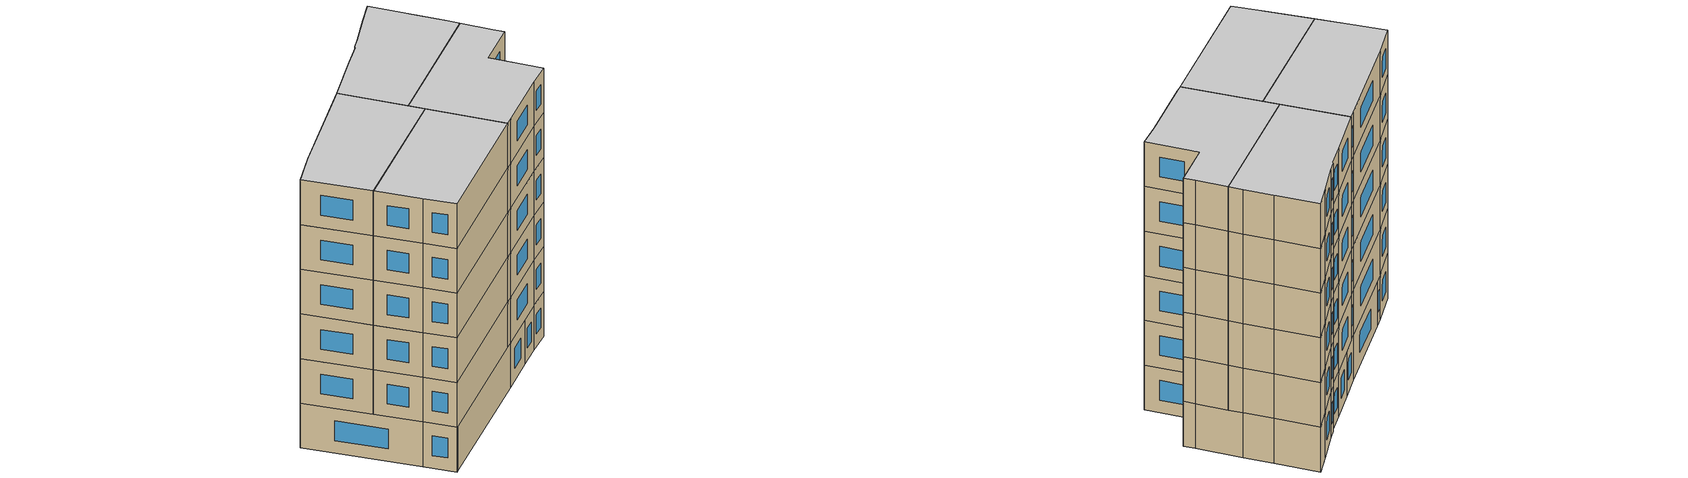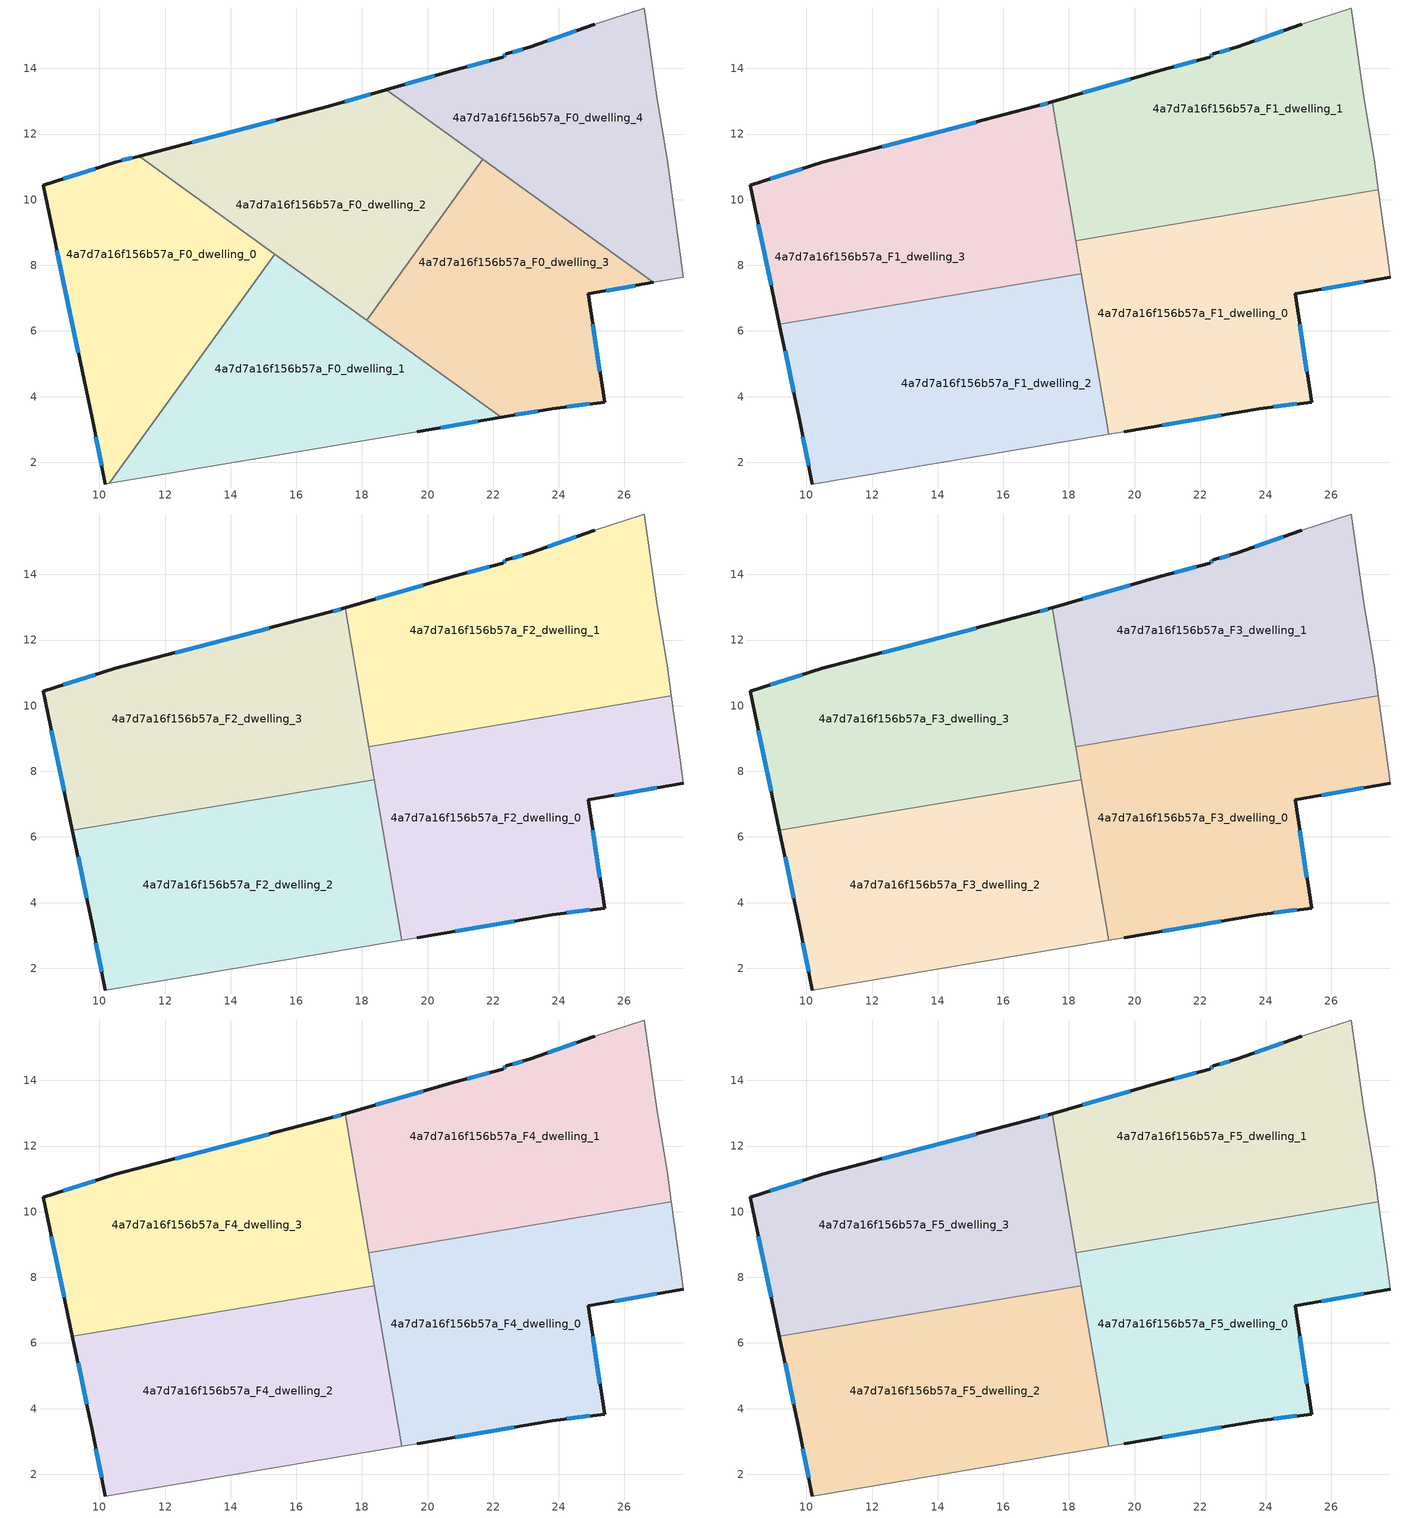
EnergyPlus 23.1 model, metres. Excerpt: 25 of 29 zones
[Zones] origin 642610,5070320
4a7d7a16f156b57a_F0_dwelling_0
 floor ground (EU_floor_Construction): 15.34,8.34 10.3,1.36 10.18,1.34 9.78,3.34 8.28,10.44 10.48,11.14 11.21,11.33 z0
 wall outside (EU_wall_Construction): 11.21,11.33 10.48,11.14 8.28,10.44 9.78,3.34 10.18,1.34 z0:3
 wall to 4a7d7a16f156b57a_F0_dwelling_1 (EU_wall_Construction): 10.3,1.36 15.34,8.34 z0:3
 wall adiabatic (EU_wall_Construction): 10.18,1.34 10.3,1.36 z0:3
 wall to 4a7d7a16f156b57a_F0_dwelling_2 (EU_wall_Construction): 15.34,8.34 11.21,11.33 z0:3
 window (EU_Window_Construction): 8.7,8.45 9.36,5.33 / 9.87,10.95 8.9,10.64 / 11,11.28 10.69,11.2 / 9.89,2.78 10.07,1.9 z0.84:2.16
4a7d7a16f156b57a_F0_dwelling_1
 floor ground (EU_floor_Construction): 22.24,3.37 19.69,2.93 10.3,1.36 15.34,8.34 z0
 wall outside (EU_wall_Construction): 19.69,2.93 22.24,3.37 z0:3
 wall adiabatic (EU_wall_Construction): 10.3,1.36 19.69,2.93 z0:3
 wall to 4a7d7a16f156b57a_F0_dwelling_3 (EU_wall_Construction): 22.24,3.37 18.14,6.33 z0:3
 wall to 4a7d7a16f156b57a_F0_dwelling_2 (EU_wall_Construction): 18.14,6.33 15.34,8.35 z0:3
 window (EU_Window_Construction): 20.4,3.06 21.52,3.25 z0.84:2.16
4a7d7a16f156b57a_F0_dwelling_2
 floor ground (EU_floor_Construction): 21.68,11.23 18.14,6.33 11.21,11.33 16.99,12.84 18.75,13.35 z0
 wall outside (EU_wall_Construction): 18.75,13.35 16.99,12.84 11.21,11.33 z0:3
 wall to 4a7d7a16f156b57a_F0_dwelling_3 (EU_wall_Construction): 18.14,6.33 21.68,11.23 z0:3
 wall to 4a7d7a16f156b57a_F0_dwelling_4 (EU_wall_Construction): 21.68,11.23 18.75,13.35 z0:3
 window (EU_Window_Construction): 15.37,12.42 12.83,11.75 / 18.26,13.21 17.48,12.98 z0.84:2.16
 ceiling adiabatic (EU_roof_Construction): 18.14,6.33 18.53,6.87 18.38,7.75 16.59,7.45 z3
4a7d7a16f156b57a_F0_dwelling_3
 floor ground (EU_floor_Construction): 26.88,7.48 24.89,7.14 25.39,3.83 23.79,3.63 22.24,3.37 18.14,6.33 21.68,11.23 z0
 wall outside (EU_wall_Construction): 22.24,3.37 23.79,3.63 25.39,3.83 24.89,7.14 26.88,7.48 z0:3
 wall to 4a7d7a16f156b57a_F0_dwelling_4 (EU_wall_Construction): 26.88,7.48 21.68,11.23 z0:3
 window (EU_Window_Construction): 25.25,4.76 25.03,6.21 / 24.24,3.69 24.95,3.78 / 22.67,3.44 23.36,3.56 / 25.45,7.23 26.32,7.38 z0.84:2.16
 ceiling adiabatic (EU_roof_Construction): 23.8,9.7 21.68,11.23 20.13,9.08 z3; 18.69,5.93 18.53,6.87 18.14,6.33 z3
4a7d7a16f156b57a_F0_dwelling_4
 floor ground (EU_floor_Construction): 26.6,15.84 27,13.04 27.3,11.24 27.7,8.34 27.8,7.64 26.88,7.48 18.75,13.35 20.79,13.94 22.3,14.34 22.4,14.44 23.09,14.64 25.1,15.34 z0
 wall outside (EU_wall_Construction): 25.1,15.34 23.09,14.64 22.4,14.44 22.3,14.34 20.79,13.94 18.75,13.35 z0:3
 wall adiabatic (EU_wall_Construction): 26.88,7.48 27.8,7.64 27.7,8.34 27.3,11.24 27,13.04 26.6,15.84 25.1,15.34 z0:3
 window (EU_Window_Construction): 22.9,14.59 22.59,14.5 / 24.54,15.15 23.66,14.84 / 20.22,13.78 19.32,13.52 / 21.87,14.23 21.21,14.05 / 22.37,14.41 22.32,14.37 z0.84:2.16
4a7d7a16f156b57a_F1_dwelling_0
 floor to 4a7d7a16f156b57a_F0_dwelling_3 (EU_floor_Construction): 26.88,7.48 24.89,7.14 25.39,3.83 23.79,3.63 22.24,3.37 18.69,5.93 18.53,6.87 20.13,9.08 23.8,9.7 z3
 floor to 4a7d7a16f156b57a_F0_dwelling_4 (EU_floor_Construction): 27.42,10.31 27.7,8.34 27.8,7.64 26.88,7.48 23.8,9.7 z3
 floor to 4a7d7a16f156b57a_F0_dwelling_1 (EU_floor_Construction): 22.24,3.37 19.69,2.93 19.21,2.85 18.69,5.93 z3
 floor to 4a7d7a16f156b57a_F0_dwelling_2 (EU_floor_Construction): 20.13,9.08 18.53,6.87 18.21,8.76 z3
 wall outside (EU_wall_Construction): 19.69,2.93 23.79,3.63 25.39,3.83 24.89,7.14 27.8,7.64 z3:6
 wall adiabatic (EU_wall_Construction): 19.21,2.85 19.69,2.93 / 27.8,7.64 27.7,8.34 27.43,10.31 z3:6
 wall to 4a7d7a16f156b57a_F1_dwelling_1 (EU_wall_Construction): 27.43,10.31 18.21,8.76 z3:6
 wall to 4a7d7a16f156b57a_F1_dwelling_2 (EU_wall_Construction): 18.38,7.75 19.21,2.85 z3:6
 wall to 4a7d7a16f156b57a_F1_dwelling_3 (EU_wall_Construction): 18.21,8.76 18.38,7.75 z3:6
 window (EU_Window_Construction): 25.25,4.76 25.03,6.21 / 24.24,3.69 24.95,3.78 / 20.84,3.13 22.64,3.44 / 25.71,7.28 26.98,7.5 z3.84:5.16
4a7d7a16f156b57a_F1_dwelling_1
 floor to 4a7d7a16f156b57a_F0_dwelling_4 (EU_floor_Construction): 26.6,15.84 27,13.04 27.3,11.24 27.42,10.31 23.8,9.7 18.75,13.35 20.79,13.94 22.3,14.34 22.4,14.44 23.09,14.64 25.1,15.34 z3
 floor to 4a7d7a16f156b57a_F0_dwelling_2 (EU_floor_Construction): 21.68,11.23 20.13,9.08 18.21,8.76 17.5,12.99 18.75,13.35 z3
 floor adiabatic (EU_floor_Construction): 21.68,11.23 18.75,13.35 23.8,9.7 18.21,8.76 20.13,9.08 z3
 wall outside (EU_wall_Construction): 25.1,15.34 23.09,14.64 22.4,14.44 22.3,14.34 20.79,13.94 17.5,12.99 z3:6
 wall adiabatic (EU_wall_Construction): 27.43,10.31 27.3,11.24 27,13.04 26.6,15.84 25.1,15.34 z3:6
 wall to 4a7d7a16f156b57a_F1_dwelling_3 (EU_wall_Construction): 17.5,12.99 18.21,8.76 z3:6
 window (EU_Window_Construction): 24.54,15.15 23.66,14.84 / 19.87,13.67 18.42,13.26 / 21.87,14.23 21.21,14.05 / 22.37,14.41 22.32,14.37 / 22.9,14.59 22.59,14.5 z3.84:5.16
4a7d7a16f156b57a_F1_dwelling_2
 floor to 4a7d7a16f156b57a_F0_dwelling_1 (EU_floor_Construction): 18.69,5.93 19.21,2.85 10.3,1.36 14.43,7.09 16.59,7.45 z3
 floor to 4a7d7a16f156b57a_F0_dwelling_0 (EU_floor_Construction): 14.43,7.09 10.3,1.36 10.18,1.34 9.78,3.34 9.18,6.2 z3
 floor adiabatic (EU_floor_Construction): 18.38,7.75 18.69,5.93 16.59,7.45 9.18,6.2 z3
 wall outside (EU_wall_Construction): 9.18,6.2 9.78,3.34 10.18,1.34 z3:6
 wall to 4a7d7a16f156b57a_F1_dwelling_3 (EU_wall_Construction): 18.38,7.75 9.18,6.2 z3:6
 wall adiabatic (EU_wall_Construction): 10.18,1.34 19.21,2.85 z3:6
 window (EU_Window_Construction): 9.35,5.4 9.61,4.14 / 9.89,2.78 10.07,1.9 z3.84:5.16
4a7d7a16f156b57a_F1_dwelling_3
 floor to 4a7d7a16f156b57a_F0_dwelling_0 (EU_floor_Construction): 15.34,8.34 14.43,7.09 9.18,6.2 8.28,10.44 10.48,11.14 11.21,11.33 z3
 floor to 4a7d7a16f156b57a_F0_dwelling_2 (EU_floor_Construction): 17.5,12.99 18.38,7.75 16.59,7.45 11.21,11.33 16.99,12.84 z3
 floor to 4a7d7a16f156b57a_F0_dwelling_1 (EU_floor_Construction): 16.59,7.45 14.43,7.09 15.34,8.34 z3
 wall outside (EU_wall_Construction): 17.5,12.99 16.99,12.84 10.48,11.14 8.28,10.44 9.18,6.2 z3:6
 window (EU_Window_Construction): 8.53,9.25 8.93,7.39 / 9.87,10.95 8.9,10.64 / 15.17,12.37 12.31,11.62 / 17.35,12.95 17.13,12.88 z3.84:5.16
4a7d7a16f156b57a_F2_dwelling_0
 floor to 4a7d7a16f156b57a_F1_dwelling_0 (EU_floor_Construction): 27.43,10.31 27.7,8.34 27.8,7.64 24.89,7.14 25.39,3.83 23.79,3.63 19.69,2.93 19.21,2.85 18.21,8.76 z6
 wall outside (EU_wall_Construction): 19.69,2.93 23.79,3.63 25.39,3.83 24.89,7.14 27.8,7.64 z6:9
 wall adiabatic (EU_wall_Construction): 19.21,2.85 19.69,2.93 / 27.8,7.64 27.7,8.34 27.43,10.31 z6:9
 wall to 4a7d7a16f156b57a_F2_dwelling_1 (EU_wall_Construction): 27.43,10.31 18.21,8.76 z6:9
 wall to 4a7d7a16f156b57a_F2_dwelling_2 (EU_wall_Construction): 18.38,7.75 19.21,2.85 z6:9
 wall to 4a7d7a16f156b57a_F2_dwelling_3 (EU_wall_Construction): 18.21,8.76 18.38,7.75 z6:9
 window (EU_Window_Construction): 25.25,4.76 25.03,6.21 / 24.24,3.69 24.95,3.78 / 20.84,3.13 22.64,3.44 / 25.71,7.28 26.98,7.5 z6.84:8.16
4a7d7a16f156b57a_F2_dwelling_1
 floor to 4a7d7a16f156b57a_F1_dwelling_1 (EU_floor_Construction): 26.6,15.84 27,13.04 27.3,11.24 27.43,10.31 18.21,8.76 17.5,12.99 20.79,13.94 22.3,14.34 22.4,14.44 23.09,14.64 25.1,15.34 z6
 wall outside (EU_wall_Construction): 25.1,15.34 23.09,14.64 22.4,14.44 22.3,14.34 20.79,13.94 17.5,12.99 z6:9
 wall adiabatic (EU_wall_Construction): 27.43,10.31 27.3,11.24 27,13.04 26.6,15.84 25.1,15.34 z6:9
 wall to 4a7d7a16f156b57a_F2_dwelling_3 (EU_wall_Construction): 17.5,12.99 18.21,8.76 z6:9
 window (EU_Window_Construction): 24.54,15.15 23.66,14.84 / 19.87,13.67 18.42,13.26 / 21.87,14.23 21.21,14.05 / 22.37,14.41 22.32,14.37 / 22.9,14.59 22.59,14.5 z6.84:8.16
4a7d7a16f156b57a_F2_dwelling_2
 floor to 4a7d7a16f156b57a_F1_dwelling_2 (EU_floor_Construction): 18.38,7.75 19.21,2.85 10.18,1.34 9.78,3.34 9.18,6.2 z6
 wall outside (EU_wall_Construction): 9.18,6.2 9.78,3.34 10.18,1.34 z6:9
 wall to 4a7d7a16f156b57a_F2_dwelling_3 (EU_wall_Construction): 18.38,7.75 9.18,6.2 z6:9
 wall adiabatic (EU_wall_Construction): 10.18,1.34 19.21,2.85 z6:9
 window (EU_Window_Construction): 9.35,5.4 9.61,4.14 / 9.89,2.78 10.07,1.9 z6.84:8.16
4a7d7a16f156b57a_F2_dwelling_3
 floor to 4a7d7a16f156b57a_F1_dwelling_3 (EU_floor_Construction): 17.5,12.99 18.38,7.75 9.18,6.2 8.28,10.44 10.48,11.14 16.99,12.84 z6
 wall outside (EU_wall_Construction): 17.5,12.99 16.99,12.84 10.48,11.14 8.28,10.44 9.18,6.2 z6:9
 window (EU_Window_Construction): 8.53,9.25 8.93,7.39 / 9.87,10.95 8.9,10.64 / 15.17,12.37 12.31,11.62 / 17.35,12.95 17.13,12.88 z6.84:8.16
4a7d7a16f156b57a_F3_dwelling_0
 floor to 4a7d7a16f156b57a_F2_dwelling_0 (EU_floor_Construction): 27.43,10.31 27.7,8.34 27.8,7.64 24.89,7.14 25.39,3.83 23.79,3.63 19.69,2.93 19.21,2.85 18.21,8.76 z9
 wall outside (EU_wall_Construction): 19.69,2.93 23.79,3.63 25.39,3.83 24.89,7.14 27.8,7.64 z9:12
 wall adiabatic (EU_wall_Construction): 19.21,2.85 19.69,2.93 / 27.8,7.64 27.7,8.34 27.43,10.31 z9:12
 wall to 4a7d7a16f156b57a_F3_dwelling_1 (EU_wall_Construction): 27.43,10.31 18.21,8.76 z9:12
 wall to 4a7d7a16f156b57a_F3_dwelling_2 (EU_wall_Construction): 18.38,7.75 19.21,2.85 z9:12
 wall to 4a7d7a16f156b57a_F3_dwelling_3 (EU_wall_Construction): 18.21,8.76 18.38,7.75 z9:12
 window (EU_Window_Construction): 25.25,4.76 25.03,6.21 / 24.24,3.69 24.95,3.78 / 20.84,3.13 22.64,3.44 / 25.71,7.28 26.98,7.5 z9.84:11.16
4a7d7a16f156b57a_F3_dwelling_1
 floor to 4a7d7a16f156b57a_F2_dwelling_1 (EU_floor_Construction): 26.6,15.84 27,13.04 27.3,11.24 27.43,10.31 18.21,8.76 17.5,12.99 20.79,13.94 22.3,14.34 22.4,14.44 23.09,14.64 25.1,15.34 z9
 wall outside (EU_wall_Construction): 25.1,15.34 23.09,14.64 22.4,14.44 22.3,14.34 20.79,13.94 17.5,12.99 z9:12
 wall adiabatic (EU_wall_Construction): 27.43,10.31 27.3,11.24 27,13.04 26.6,15.84 25.1,15.34 z9:12
 wall to 4a7d7a16f156b57a_F3_dwelling_3 (EU_wall_Construction): 17.5,12.99 18.21,8.76 z9:12
 window (EU_Window_Construction): 24.54,15.15 23.66,14.84 / 19.87,13.67 18.42,13.26 / 21.87,14.23 21.21,14.05 / 22.37,14.41 22.32,14.37 / 22.9,14.59 22.59,14.5 z9.84:11.16
4a7d7a16f156b57a_F3_dwelling_2
 floor to 4a7d7a16f156b57a_F2_dwelling_2 (EU_floor_Construction): 18.38,7.75 19.21,2.85 10.18,1.34 9.78,3.34 9.18,6.2 z9
 wall outside (EU_wall_Construction): 9.18,6.2 9.78,3.34 10.18,1.34 z9:12
 wall to 4a7d7a16f156b57a_F3_dwelling_3 (EU_wall_Construction): 18.38,7.75 9.18,6.2 z9:12
 wall adiabatic (EU_wall_Construction): 10.18,1.34 19.21,2.85 z9:12
 window (EU_Window_Construction): 9.35,5.4 9.61,4.14 / 9.89,2.78 10.07,1.9 z9.84:11.16
4a7d7a16f156b57a_F3_dwelling_3
 floor to 4a7d7a16f156b57a_F2_dwelling_3 (EU_floor_Construction): 17.5,12.99 18.38,7.75 9.18,6.2 8.28,10.44 10.48,11.14 16.99,12.84 z9
 wall outside (EU_wall_Construction): 17.5,12.99 16.99,12.84 10.48,11.14 8.28,10.44 9.18,6.2 z9:12
 window (EU_Window_Construction): 8.53,9.25 8.93,7.39 / 9.87,10.95 8.9,10.64 / 15.17,12.37 12.31,11.62 / 17.35,12.95 17.13,12.88 z9.84:11.16
4a7d7a16f156b57a_F4_dwelling_0
 floor to 4a7d7a16f156b57a_F3_dwelling_0 (EU_floor_Construction): 27.43,10.31 27.7,8.34 27.8,7.64 24.89,7.14 25.39,3.83 23.79,3.63 19.69,2.93 19.21,2.85 18.21,8.76 z12
 wall outside (EU_wall_Construction): 19.69,2.93 23.79,3.63 25.39,3.83 24.89,7.14 27.8,7.64 z12:15
 wall adiabatic (EU_wall_Construction): 19.21,2.85 19.69,2.93 / 27.8,7.64 27.7,8.34 27.43,10.31 z12:15
 wall to 4a7d7a16f156b57a_F4_dwelling_1 (EU_wall_Construction): 27.43,10.31 18.21,8.76 z12:15
 wall to 4a7d7a16f156b57a_F4_dwelling_2 (EU_wall_Construction): 18.38,7.75 19.21,2.85 z12:15
 wall to 4a7d7a16f156b57a_F4_dwelling_3 (EU_wall_Construction): 18.21,8.76 18.38,7.75 z12:15
 window (EU_Window_Construction): 25.25,4.76 25.03,6.21 / 24.24,3.69 24.95,3.78 / 20.84,3.13 22.64,3.44 / 25.71,7.28 26.98,7.5 z12.84:14.16
4a7d7a16f156b57a_F4_dwelling_1
 floor to 4a7d7a16f156b57a_F3_dwelling_1 (EU_floor_Construction): 26.6,15.84 27,13.04 27.3,11.24 27.43,10.31 18.21,8.76 17.5,12.99 20.79,13.94 22.3,14.34 22.4,14.44 23.09,14.64 25.1,15.34 z12
 wall outside (EU_wall_Construction): 25.1,15.34 23.09,14.64 22.4,14.44 22.3,14.34 20.79,13.94 17.5,12.99 z12:15
 wall adiabatic (EU_wall_Construction): 27.43,10.31 27.3,11.24 27,13.04 26.6,15.84 25.1,15.34 z12:15
 wall to 4a7d7a16f156b57a_F4_dwelling_3 (EU_wall_Construction): 17.5,12.99 18.21,8.76 z12:15
 window (EU_Window_Construction): 24.54,15.15 23.66,14.84 / 19.87,13.67 18.42,13.26 / 21.87,14.23 21.21,14.05 / 22.37,14.41 22.32,14.37 / 22.9,14.59 22.59,14.5 z12.84:14.16
4a7d7a16f156b57a_F4_dwelling_2
 floor to 4a7d7a16f156b57a_F3_dwelling_2 (EU_floor_Construction): 18.38,7.75 19.21,2.85 10.18,1.34 9.78,3.34 9.18,6.2 z12
 wall outside (EU_wall_Construction): 9.18,6.2 9.78,3.34 10.18,1.34 z12:15
 wall to 4a7d7a16f156b57a_F4_dwelling_3 (EU_wall_Construction): 18.38,7.75 9.18,6.2 z12:15
 wall adiabatic (EU_wall_Construction): 10.18,1.34 19.21,2.85 z12:15
 window (EU_Window_Construction): 9.35,5.4 9.61,4.14 / 9.89,2.78 10.07,1.9 z12.84:14.16
4a7d7a16f156b57a_F4_dwelling_3
 floor to 4a7d7a16f156b57a_F3_dwelling_3 (EU_floor_Construction): 17.5,12.99 18.38,7.75 9.18,6.2 8.28,10.44 10.48,11.14 16.99,12.84 z12
 wall outside (EU_wall_Construction): 17.5,12.99 16.99,12.84 10.48,11.14 8.28,10.44 9.18,6.2 z12:15
 window (EU_Window_Construction): 8.53,9.25 8.93,7.39 / 9.87,10.95 8.9,10.64 / 15.17,12.37 12.31,11.62 / 17.35,12.95 17.13,12.88 z12.84:14.16
4a7d7a16f156b57a_F5_dwelling_0
 floor to 4a7d7a16f156b57a_F4_dwelling_0 (EU_floor_Construction): 27.43,10.31 27.7,8.34 27.8,7.64 24.89,7.14 25.39,3.83 23.79,3.63 19.69,2.93 19.21,2.85 18.21,8.76 z15
 wall outside (EU_wall_Construction): 19.69,2.93 23.79,3.63 25.39,3.83 24.89,7.14 27.8,7.64 z15:18
 wall adiabatic (EU_wall_Construction): 19.21,2.85 19.69,2.93 / 27.8,7.64 27.7,8.34 27.43,10.31 z15:18
 wall to 4a7d7a16f156b57a_F5_dwelling_1 (EU_wall_Construction): 27.43,10.31 18.21,8.76 z15:18
 wall to 4a7d7a16f156b57a_F5_dwelling_2 (EU_wall_Construction): 18.38,7.75 19.21,2.85 z15:18
 wall to 4a7d7a16f156b57a_F5_dwelling_3 (EU_wall_Construction): 18.21,8.76 18.38,7.75 z15:18
 window (EU_Window_Construction): 25.25,4.76 25.03,6.21 / 24.24,3.69 24.95,3.78 / 20.84,3.13 22.64,3.44 / 25.71,7.28 26.98,7.5 z15.84:17.16
 ceiling to 4a7d7a16f156b57a_F6_dwelling_0 (EU_floor_Construction): 25.39,3.83 24.89,7.14 27.8,7.64 27.7,8.34 27.43,10.31 18.21,8.76 19.21,2.85 19.69,2.93 23.79,3.63 z18
4a7d7a16f156b57a_F5_dwelling_1
 floor to 4a7d7a16f156b57a_F4_dwelling_1 (EU_floor_Construction): 26.6,15.84 27,13.04 27.3,11.24 27.43,10.31 18.21,8.76 17.5,12.99 20.79,13.94 22.3,14.34 22.4,14.44 23.09,14.64 25.1,15.34 z15
 wall outside (EU_wall_Construction): 25.1,15.34 23.09,14.64 22.4,14.44 22.3,14.34 20.79,13.94 17.5,12.99 z15:18
 wall adiabatic (EU_wall_Construction): 27.43,10.31 27.3,11.24 27,13.04 26.6,15.84 25.1,15.34 z15:18
 wall to 4a7d7a16f156b57a_F5_dwelling_3 (EU_wall_Construction): 17.5,12.99 18.21,8.76 z15:18
 window (EU_Window_Construction): 24.54,15.15 23.66,14.84 / 19.87,13.67 18.42,13.26 / 21.87,14.23 21.21,14.05 / 22.37,14.41 22.32,14.37 / 22.9,14.59 22.59,14.5 z15.84:17.16
 ceiling to 4a7d7a16f156b57a_F6_dwelling_1 (EU_floor_Construction): 27.43,10.31 27.3,11.24 27,13.04 26.6,15.84 25.1,15.34 23.09,14.64 22.4,14.44 22.3,14.34 20.79,13.94 17.5,12.99 18.21,8.76 z18
4a7d7a16f156b57a_F5_dwelling_2
 floor to 4a7d7a16f156b57a_F4_dwelling_2 (EU_floor_Construction): 18.38,7.75 19.21,2.85 10.18,1.34 9.78,3.34 9.18,6.2 z15
 wall outside (EU_wall_Construction): 9.18,6.2 9.78,3.34 10.18,1.34 z15:18
 wall to 4a7d7a16f156b57a_F5_dwelling_3 (EU_wall_Construction): 18.38,7.75 9.18,6.2 z15:18
 wall adiabatic (EU_wall_Construction): 10.18,1.34 19.21,2.85 z15:18
 window (EU_Window_Construction): 9.35,5.4 9.61,4.14 / 9.89,2.78 10.07,1.9 z15.84:17.16
 ceiling to 4a7d7a16f156b57a_F6_dwelling_2 (EU_floor_Construction): 19.21,2.85 18.38,7.75 9.18,6.2 9.78,3.34 10.18,1.34 z18
4a7d7a16f156b57a_F5_dwelling_3
 floor to 4a7d7a16f156b57a_F4_dwelling_3 (EU_floor_Construction): 17.5,12.99 18.38,7.75 9.18,6.2 8.28,10.44 10.48,11.14 16.99,12.84 z15
 wall outside (EU_wall_Construction): 17.5,12.99 16.99,12.84 10.48,11.14 8.28,10.44 9.18,6.2 z15:18
 window (EU_Window_Construction): 8.53,9.25 8.93,7.39 / 9.87,10.95 8.9,10.64 / 15.17,12.37 12.31,11.62 / 17.35,12.95 17.13,12.88 z15.84:17.16
 ceiling to 4a7d7a16f156b57a_F6_dwelling_3 (EU_floor_Construction): 18.38,7.75 17.5,12.99 16.99,12.84 10.48,11.14 8.28,10.44 9.18,6.2 z18
[Building]
EU S2 Campaign: North Axis=0; Terrain=City; Solar Distribution=FullExterior
[Site:Location]
Lyon-Bron: Latitude=45.75; Longitude=5; Time Zone=1; Elevation=198
[SizingPeriod:WeatherFileDays]
AnnualSizingPeriod: Begin Month=1; Begin Day of Month=1; End Month=12; End Day of Month=31; Day of Week for Start Day=Monday; Use Weather File Daylight Saving Period=No; Use Weather File Rain and Snow Indicators=No
[MATERIAL]
EU_InternalMass_Material: Roughness=MediumRough; Thickness=0.1; Conductivity=1; Density=1800; Specific Heat=900; Thermal Absorptance=0.9; Solar Absorptance=0.7; Visible Absorptance=0.7
[MATERIAL:NOMASS] Roughness=MediumRough; Thermal Absorptance=0.9; Solar Absorptance=0.7; Visible Absorptance=0.7
Name | Thermal Resistance
EU_wall_NoMass | 0.776494
EU_roof_NoMass | 0.486893
EU_floor_NoMass | 0.421597
[WINDOWMATERIAL:SIMPLEGLAZINGSYSTEM]
EU_Window_SimpleGlazing: UFactor=4.24961; Solar Heat Gain Coefficient=0.83; Visible Transmittance=0.83
[CONSTRUCTION]
EU_wall_Construction: EU_wall_NoMass
EU_roof_Construction: EU_roof_NoMass
EU_floor_Construction: EU_floor_NoMass
EU_InternalMass_Construction: EU_InternalMass_Material
EU_Window_Construction: EU_Window_SimpleGlazing
[ZONE] Type=1; Multiplier=1; Ceiling Height=autocalculate; Floor Area=autocalculate; Part of Total Floor Area=Yes
Name | Volume
4a7d7a16f156b57a_F0_dwelling_0 | 110.041
4a7d7a16f156b57a_F1_dwelling_0; 4a7d7a16f156b57a_F2_dwelling_0; 4a7d7a16f156b57a_F3_dwelling_0; 4a7d7a16f156b57a_F4_dwelling_0; 4a7d7a16f156b57a_F5_dwelling_0 | 137.544
4a7d7a16f156b57a_F0_dwelling_1 | 110.016
4a7d7a16f156b57a_F1_dwelling_1; 4a7d7a16f156b57a_F2_dwelling_1; 4a7d7a16f156b57a_F3_dwelling_1; 4a7d7a16f156b57a_F4_dwelling_1; 4a7d7a16f156b57a_F5_dwelling_1 | 137.535
4a7d7a16f156b57a_F0_dwelling_2 | 110.002
4a7d7a16f156b57a_F1_dwelling_2; 4a7d7a16f156b57a_F2_dwelling_2; 4a7d7a16f156b57a_F3_dwelling_2; 4a7d7a16f156b57a_F4_dwelling_2; 4a7d7a16f156b57a_F5_dwelling_2 | 137.524
4a7d7a16f156b57a_F0_dwelling_3 | 110.026
4a7d7a16f156b57a_F1_dwelling_3; 4a7d7a16f156b57a_F2_dwelling_3; 4a7d7a16f156b57a_F3_dwelling_3; 4a7d7a16f156b57a_F4_dwelling_3; 4a7d7a16f156b57a_F5_dwelling_3 | 137.539
4a7d7a16f156b57a_F0_dwelling_4 | 110.035
[INTERNALMASS] Construction=EU_InternalMass_Construction
Name | Zone or ZoneList | Surface Area
4a7d7a16f156b57a_F0_dwelling_0_EU_InternalMass | 4a7d7a16f156b57a_F0_dwelling_0 | 36.68
4a7d7a16f156b57a_F0_dwelling_1_EU_InternalMass | 4a7d7a16f156b57a_F0_dwelling_1 | 36.6738
4a7d7a16f156b57a_F0_dwelling_2_EU_InternalMass | 4a7d7a16f156b57a_F0_dwelling_2 | 36.6675
4a7d7a16f156b57a_F0_dwelling_3_EU_InternalMass | 4a7d7a16f156b57a_F0_dwelling_3 | 36.6747
4a7d7a16f156b57a_F0_dwelling_4_EU_InternalMass | 4a7d7a16f156b57a_F0_dwelling_4 | 36.6787
4a7d7a16f156b57a_F1_dwelling_0_EU_InternalMass | 4a7d7a16f156b57a_F1_dwelling_0 | 45.8482
4a7d7a16f156b57a_F1_dwelling_1_EU_InternalMass | 4a7d7a16f156b57a_F1_dwelling_1 | 45.8452
4a7d7a16f156b57a_F1_dwelling_2_EU_InternalMass | 4a7d7a16f156b57a_F1_dwelling_2 | 45.8415
4a7d7a16f156b57a_F1_dwelling_3_EU_InternalMass | 4a7d7a16f156b57a_F1_dwelling_3 | 45.8462
4a7d7a16f156b57a_F2_dwelling_0_EU_InternalMass | 4a7d7a16f156b57a_F2_dwelling_0 | 45.8482
4a7d7a16f156b57a_F2_dwelling_1_EU_InternalMass | 4a7d7a16f156b57a_F2_dwelling_1 | 45.8452
4a7d7a16f156b57a_F2_dwelling_2_EU_InternalMass | 4a7d7a16f156b57a_F2_dwelling_2 | 45.8415
4a7d7a16f156b57a_F2_dwelling_3_EU_InternalMass | 4a7d7a16f156b57a_F2_dwelling_3 | 45.8462
4a7d7a16f156b57a_F3_dwelling_0_EU_InternalMass | 4a7d7a16f156b57a_F3_dwelling_0 | 45.8482
4a7d7a16f156b57a_F3_dwelling_1_EU_InternalMass | 4a7d7a16f156b57a_F3_dwelling_1 | 45.8452
4a7d7a16f156b57a_F3_dwelling_2_EU_InternalMass | 4a7d7a16f156b57a_F3_dwelling_2 | 45.8415
4a7d7a16f156b57a_F3_dwelling_3_EU_InternalMass | 4a7d7a16f156b57a_F3_dwelling_3 | 45.8462
4a7d7a16f156b57a_F4_dwelling_0_EU_InternalMass | 4a7d7a16f156b57a_F4_dwelling_0 | 45.8482
4a7d7a16f156b57a_F4_dwelling_1_EU_InternalMass | 4a7d7a16f156b57a_F4_dwelling_1 | 45.8452
4a7d7a16f156b57a_F4_dwelling_2_EU_InternalMass | 4a7d7a16f156b57a_F4_dwelling_2 | 45.8415
4a7d7a16f156b57a_F4_dwelling_3_EU_InternalMass | 4a7d7a16f156b57a_F4_dwelling_3 | 45.8462
4a7d7a16f156b57a_F5_dwelling_0_EU_InternalMass | 4a7d7a16f156b57a_F5_dwelling_0 | 45.8482
4a7d7a16f156b57a_F5_dwelling_1_EU_InternalMass | 4a7d7a16f156b57a_F5_dwelling_1 | 45.8452
4a7d7a16f156b57a_F5_dwelling_2_EU_InternalMass | 4a7d7a16f156b57a_F5_dwelling_2 | 45.8415
4a7d7a16f156b57a_F5_dwelling_3_EU_InternalMass | 4a7d7a16f156b57a_F5_dwelling_3 | 45.8462
[OTHEREQUIPMENT] Fuel Type=Electricity; Design Level Calculation Method=Watts/Area; Power per Zone Floor Area=1; Fraction Latent=0; Fraction Radiant=0; Fraction Lost=0; Carbon Dioxide Generation Rate=0; EndUse Subcategory=EU_Step8_InternalGains
Name | Zone or ZoneList or Space or SpaceList | Schedule
EU_Step8_InternalGain_4a7d7a16f156b57a_F0_dwelling_0_f000 | 4a7d7a16f156b57a_F0_dwelling_0 | EU_Step8_GainSchedule_4a7d7a16f156b57a_F0_dwelling_0_f000
EU_Step8_InternalGain_4a7d7a16f156b57a_F0_dwelling_1_f000 | 4a7d7a16f156b57a_F0_dwelling_1 | EU_Step8_GainSchedule_4a7d7a16f156b57a_F0_dwelling_1_f000
EU_Step8_InternalGain_4a7d7a16f156b57a_F0_dwelling_2_f000 | 4a7d7a16f156b57a_F0_dwelling_2 | EU_Step8_GainSchedule_4a7d7a16f156b57a_F0_dwelling_2_f000
EU_Step8_InternalGain_4a7d7a16f156b57a_F0_dwelling_3_f000 | 4a7d7a16f156b57a_F0_dwelling_3 | EU_Step8_GainSchedule_4a7d7a16f156b57a_F0_dwelling_3_f000
EU_Step8_InternalGain_4a7d7a16f156b57a_F0_dwelling_4_f000 | 4a7d7a16f156b57a_F0_dwelling_4 | EU_Step8_GainSchedule_4a7d7a16f156b57a_F0_dwelling_4_f000
EU_Step8_InternalGain_4a7d7a16f156b57a_F1_dwelling_0_f000 | 4a7d7a16f156b57a_F1_dwelling_0 | EU_Step8_GainSchedule_4a7d7a16f156b57a_F1_dwelling_0_f000
EU_Step8_InternalGain_4a7d7a16f156b57a_F1_dwelling_1_f000 | 4a7d7a16f156b57a_F1_dwelling_1 | EU_Step8_GainSchedule_4a7d7a16f156b57a_F1_dwelling_1_f000
EU_Step8_InternalGain_4a7d7a16f156b57a_F1_dwelling_2_f000 | 4a7d7a16f156b57a_F1_dwelling_2 | EU_Step8_GainSchedule_4a7d7a16f156b57a_F1_dwelling_2_f000
EU_Step8_InternalGain_4a7d7a16f156b57a_F1_dwelling_3_f000 | 4a7d7a16f156b57a_F1_dwelling_3 | EU_Step8_GainSchedule_4a7d7a16f156b57a_F1_dwelling_3_f000
EU_Step8_InternalGain_4a7d7a16f156b57a_F2_dwelling_0_f000 | 4a7d7a16f156b57a_F2_dwelling_0 | EU_Step8_GainSchedule_4a7d7a16f156b57a_F2_dwelling_0_f000
EU_Step8_InternalGain_4a7d7a16f156b57a_F2_dwelling_1_f000 | 4a7d7a16f156b57a_F2_dwelling_1 | EU_Step8_GainSchedule_4a7d7a16f156b57a_F2_dwelling_1_f000
EU_Step8_InternalGain_4a7d7a16f156b57a_F2_dwelling_2_f000 | 4a7d7a16f156b57a_F2_dwelling_2 | EU_Step8_GainSchedule_4a7d7a16f156b57a_F2_dwelling_2_f000
EU_Step8_InternalGain_4a7d7a16f156b57a_F2_dwelling_3_f000 | 4a7d7a16f156b57a_F2_dwelling_3 | EU_Step8_GainSchedule_4a7d7a16f156b57a_F2_dwelling_3_f000
EU_Step8_InternalGain_4a7d7a16f156b57a_F3_dwelling_0_f000 | 4a7d7a16f156b57a_F3_dwelling_0 | EU_Step8_GainSchedule_4a7d7a16f156b57a_F3_dwelling_0_f000
EU_Step8_InternalGain_4a7d7a16f156b57a_F3_dwelling_1_f000 | 4a7d7a16f156b57a_F3_dwelling_1 | EU_Step8_GainSchedule_4a7d7a16f156b57a_F3_dwelling_1_f000
EU_Step8_InternalGain_4a7d7a16f156b57a_F3_dwelling_2_f000 | 4a7d7a16f156b57a_F3_dwelling_2 | EU_Step8_GainSchedule_4a7d7a16f156b57a_F3_dwelling_2_f000
EU_Step8_InternalGain_4a7d7a16f156b57a_F3_dwelling_3_f000 | 4a7d7a16f156b57a_F3_dwelling_3 | EU_Step8_GainSchedule_4a7d7a16f156b57a_F3_dwelling_3_f000
EU_Step8_InternalGain_4a7d7a16f156b57a_F4_dwelling_0_f000 | 4a7d7a16f156b57a_F4_dwelling_0 | EU_Step8_GainSchedule_4a7d7a16f156b57a_F4_dwelling_0_f000
EU_Step8_InternalGain_4a7d7a16f156b57a_F4_dwelling_1_f000 | 4a7d7a16f156b57a_F4_dwelling_1 | EU_Step8_GainSchedule_4a7d7a16f156b57a_F4_dwelling_1_f000
EU_Step8_InternalGain_4a7d7a16f156b57a_F4_dwelling_2_f000 | 4a7d7a16f156b57a_F4_dwelling_2 | EU_Step8_GainSchedule_4a7d7a16f156b57a_F4_dwelling_2_f000
EU_Step8_InternalGain_4a7d7a16f156b57a_F4_dwelling_3_f000 | 4a7d7a16f156b57a_F4_dwelling_3 | EU_Step8_GainSchedule_4a7d7a16f156b57a_F4_dwelling_3_f000
EU_Step8_InternalGain_4a7d7a16f156b57a_F5_dwelling_0_f000 | 4a7d7a16f156b57a_F5_dwelling_0 | EU_Step8_GainSchedule_4a7d7a16f156b57a_F5_dwelling_0_f000
EU_Step8_InternalGain_4a7d7a16f156b57a_F5_dwelling_1_f000 | 4a7d7a16f156b57a_F5_dwelling_1 | EU_Step8_GainSchedule_4a7d7a16f156b57a_F5_dwelling_1_f000
EU_Step8_InternalGain_4a7d7a16f156b57a_F5_dwelling_2_f000 | 4a7d7a16f156b57a_F5_dwelling_2 | EU_Step8_GainSchedule_4a7d7a16f156b57a_F5_dwelling_2_f000
EU_Step8_InternalGain_4a7d7a16f156b57a_F5_dwelling_3_f000 | 4a7d7a16f156b57a_F5_dwelling_3 | EU_Step8_GainSchedule_4a7d7a16f156b57a_F5_dwelling_3_f000
[ZONEVENTILATION:DESIGNFLOWRATE] Schedule=EU_AlwaysOn; Design Flow Rate Calculation Method=AirChanges/Hour; Air Changes per Hour=0.693814; Ventilation Type=Natural; Fan Pressure Rise=0; Fan Total Efficiency=1; Constant Term Coefficient=1; Temperature Term Coefficient=0; Velocity Term Coefficient=0; Velocity Squared Term Coefficient=0; Minimum Indoor Temperature=-100; Maximum Indoor Temperature=100; Delta Temperature=-100; Minimum Outdoor Temperature=-100; Maximum Outdoor Temperature=100; Maximum Wind Speed=40
Name | Zone or ZoneList or Space or SpaceList
EU_ConstantAir_4a7d7a16f156b57a_F0_dwelling_0 | 4a7d7a16f156b57a_F0_dwelling_0
EU_ConstantAir_4a7d7a16f156b57a_F0_dwelling_1 | 4a7d7a16f156b57a_F0_dwelling_1
EU_ConstantAir_4a7d7a16f156b57a_F0_dwelling_2 | 4a7d7a16f156b57a_F0_dwelling_2
EU_ConstantAir_4a7d7a16f156b57a_F0_dwelling_3 | 4a7d7a16f156b57a_F0_dwelling_3
EU_ConstantAir_4a7d7a16f156b57a_F0_dwelling_4 | 4a7d7a16f156b57a_F0_dwelling_4
EU_ConstantAir_4a7d7a16f156b57a_F1_dwelling_0 | 4a7d7a16f156b57a_F1_dwelling_0
EU_ConstantAir_4a7d7a16f156b57a_F1_dwelling_1 | 4a7d7a16f156b57a_F1_dwelling_1
EU_ConstantAir_4a7d7a16f156b57a_F1_dwelling_2 | 4a7d7a16f156b57a_F1_dwelling_2
EU_ConstantAir_4a7d7a16f156b57a_F1_dwelling_3 | 4a7d7a16f156b57a_F1_dwelling_3
EU_ConstantAir_4a7d7a16f156b57a_F2_dwelling_0 | 4a7d7a16f156b57a_F2_dwelling_0
EU_ConstantAir_4a7d7a16f156b57a_F2_dwelling_1 | 4a7d7a16f156b57a_F2_dwelling_1
EU_ConstantAir_4a7d7a16f156b57a_F2_dwelling_2 | 4a7d7a16f156b57a_F2_dwelling_2
EU_ConstantAir_4a7d7a16f156b57a_F2_dwelling_3 | 4a7d7a16f156b57a_F2_dwelling_3
EU_ConstantAir_4a7d7a16f156b57a_F3_dwelling_0 | 4a7d7a16f156b57a_F3_dwelling_0
EU_ConstantAir_4a7d7a16f156b57a_F3_dwelling_1 | 4a7d7a16f156b57a_F3_dwelling_1
EU_ConstantAir_4a7d7a16f156b57a_F3_dwelling_2 | 4a7d7a16f156b57a_F3_dwelling_2
EU_ConstantAir_4a7d7a16f156b57a_F3_dwelling_3 | 4a7d7a16f156b57a_F3_dwelling_3
EU_ConstantAir_4a7d7a16f156b57a_F4_dwelling_0 | 4a7d7a16f156b57a_F4_dwelling_0
EU_ConstantAir_4a7d7a16f156b57a_F4_dwelling_1 | 4a7d7a16f156b57a_F4_dwelling_1
EU_ConstantAir_4a7d7a16f156b57a_F4_dwelling_2 | 4a7d7a16f156b57a_F4_dwelling_2
EU_ConstantAir_4a7d7a16f156b57a_F4_dwelling_3 | 4a7d7a16f156b57a_F4_dwelling_3
EU_ConstantAir_4a7d7a16f156b57a_F5_dwelling_0 | 4a7d7a16f156b57a_F5_dwelling_0
EU_ConstantAir_4a7d7a16f156b57a_F5_dwelling_1 | 4a7d7a16f156b57a_F5_dwelling_1
EU_ConstantAir_4a7d7a16f156b57a_F5_dwelling_2 | 4a7d7a16f156b57a_F5_dwelling_2
EU_ConstantAir_4a7d7a16f156b57a_F5_dwelling_3 | 4a7d7a16f156b57a_F5_dwelling_3
[HVACTEMPLATE:THERMOSTAT] Constant Heating Setpoint=20; Constant Cooling Setpoint=50
EU_HeatOnly_4a7d7a16f156b57a_F0_dwelling_0; EU_HeatOnly_4a7d7a16f156b57a_F0_dwelling_1; EU_HeatOnly_4a7d7a16f156b57a_F0_dwelling_2; EU_HeatOnly_4a7d7a16f156b57a_F0_dwelling_3; EU_HeatOnly_4a7d7a16f156b57a_F0_dwelling_4; EU_HeatOnly_4a7d7a16f156b57a_F1_dwelling_0; EU_HeatOnly_4a7d7a16f156b57a_F1_dwelling_1; EU_HeatOnly_4a7d7a16f156b57a_F1_dwelling_2; EU_HeatOnly_4a7d7a16f156b57a_F1_dwelling_3; EU_HeatOnly_4a7d7a16f156b57a_F2_dwelling_0; EU_HeatOnly_4a7d7a16f156b57a_F2_dwelling_1; EU_HeatOnly_4a7d7a16f156b57a_F2_dwelling_2; EU_HeatOnly_4a7d7a16f156b57a_F2_dwelling_3; EU_HeatOnly_4a7d7a16f156b57a_F3_dwelling_0; EU_HeatOnly_4a7d7a16f156b57a_F3_dwelling_1; EU_HeatOnly_4a7d7a16f156b57a_F3_dwelling_2; EU_HeatOnly_4a7d7a16f156b57a_F3_dwelling_3; EU_HeatOnly_4a7d7a16f156b57a_F4_dwelling_0; EU_HeatOnly_4a7d7a16f156b57a_F4_dwelling_1; EU_HeatOnly_4a7d7a16f156b57a_F4_dwelling_2; EU_HeatOnly_4a7d7a16f156b57a_F4_dwelling_3; EU_HeatOnly_4a7d7a16f156b57a_F5_dwelling_0; EU_HeatOnly_4a7d7a16f156b57a_F5_dwelling_1; EU_HeatOnly_4a7d7a16f156b57a_F5_dwelling_2; EU_HeatOnly_4a7d7a16f156b57a_F5_dwelling_3; EU_HeatOnly_4a7d7a16f156b57a_F6_dwelling_0; EU_HeatOnly_4a7d7a16f156b57a_F6_dwelling_1; EU_HeatOnly_4a7d7a16f156b57a_F6_dwelling_2; EU_HeatOnly_4a7d7a16f156b57a_F6_dwelling_3
[HVACTEMPLATE:ZONE:IDEALLOADSAIRSYSTEM] System Availability Schedule=EU_AlwaysOn; Maximum Heating Supply Air Temperature=50; Minimum Cooling Supply Air Temperature=13; Maximum Heating Supply Air Humidity Ratio=0.0156; Minimum Cooling Supply Air Humidity Ratio=0.0077; Heating Limit=NoLimit; Cooling Limit=NoLimit; Heating Availability Schedule=EU_AlwaysOn; Cooling Availability Schedule=EU_CoolingOff; Dehumidification Control Type=ConstantSensibleHeatRatio; Cooling Sensible Heat Ratio=0.7; Dehumidification Setpoint=60; Humidification Control Type=None; Humidification Setpoint=30; Outdoor Air Method=None; Outdoor Air Flow Rate per Person=0.00944; Outdoor Air Flow Rate per Zone Floor Area=0; Outdoor Air Flow Rate per Zone=0; Demand Controlled Ventilation Type=None; Outdoor Air Economizer Type=NoEconomizer; Heat Recovery Type=None; Sensible Heat Recovery Effectiveness=0.7; Latent Heat Recovery Effectiveness=0.65
Name | Template Thermostat
4a7d7a16f156b57a_F0_dwelling_0 | EU_HeatOnly_4a7d7a16f156b57a_F0_dwelling_0
4a7d7a16f156b57a_F0_dwelling_1 | EU_HeatOnly_4a7d7a16f156b57a_F0_dwelling_1
4a7d7a16f156b57a_F0_dwelling_2 | EU_HeatOnly_4a7d7a16f156b57a_F0_dwelling_2
4a7d7a16f156b57a_F0_dwelling_3 | EU_HeatOnly_4a7d7a16f156b57a_F0_dwelling_3
4a7d7a16f156b57a_F0_dwelling_4 | EU_HeatOnly_4a7d7a16f156b57a_F0_dwelling_4
4a7d7a16f156b57a_F1_dwelling_0 | EU_HeatOnly_4a7d7a16f156b57a_F1_dwelling_0
4a7d7a16f156b57a_F1_dwelling_1 | EU_HeatOnly_4a7d7a16f156b57a_F1_dwelling_1
4a7d7a16f156b57a_F1_dwelling_2 | EU_HeatOnly_4a7d7a16f156b57a_F1_dwelling_2
4a7d7a16f156b57a_F1_dwelling_3 | EU_HeatOnly_4a7d7a16f156b57a_F1_dwelling_3
4a7d7a16f156b57a_F2_dwelling_0 | EU_HeatOnly_4a7d7a16f156b57a_F2_dwelling_0
4a7d7a16f156b57a_F2_dwelling_1 | EU_HeatOnly_4a7d7a16f156b57a_F2_dwelling_1
4a7d7a16f156b57a_F2_dwelling_2 | EU_HeatOnly_4a7d7a16f156b57a_F2_dwelling_2
4a7d7a16f156b57a_F2_dwelling_3 | EU_HeatOnly_4a7d7a16f156b57a_F2_dwelling_3
4a7d7a16f156b57a_F3_dwelling_0 | EU_HeatOnly_4a7d7a16f156b57a_F3_dwelling_0
4a7d7a16f156b57a_F3_dwelling_1 | EU_HeatOnly_4a7d7a16f156b57a_F3_dwelling_1
4a7d7a16f156b57a_F3_dwelling_2 | EU_HeatOnly_4a7d7a16f156b57a_F3_dwelling_2
4a7d7a16f156b57a_F3_dwelling_3 | EU_HeatOnly_4a7d7a16f156b57a_F3_dwelling_3
4a7d7a16f156b57a_F4_dwelling_0 | EU_HeatOnly_4a7d7a16f156b57a_F4_dwelling_0
4a7d7a16f156b57a_F4_dwelling_1 | EU_HeatOnly_4a7d7a16f156b57a_F4_dwelling_1
4a7d7a16f156b57a_F4_dwelling_2 | EU_HeatOnly_4a7d7a16f156b57a_F4_dwelling_2
4a7d7a16f156b57a_F4_dwelling_3 | EU_HeatOnly_4a7d7a16f156b57a_F4_dwelling_3
4a7d7a16f156b57a_F5_dwelling_0 | EU_HeatOnly_4a7d7a16f156b57a_F5_dwelling_0
4a7d7a16f156b57a_F5_dwelling_1 | EU_HeatOnly_4a7d7a16f156b57a_F5_dwelling_1
4a7d7a16f156b57a_F5_dwelling_2 | EU_HeatOnly_4a7d7a16f156b57a_F5_dwelling_2
4a7d7a16f156b57a_F5_dwelling_3 | EU_HeatOnly_4a7d7a16f156b57a_F5_dwelling_3
[SIZING:ZONE] Zone Cooling Design Supply Air Temperature Input Method=SupplyAirTemperature; Zone Cooling Design Supply Air Temperature=13; Zone Heating Design Supply Air Temperature Input Method=SupplyAirTemperature; Zone Heating Design Supply Air Temperature=50; Zone Cooling Design Supply Air Humidity Ratio=0.008; Zone Heating Design Supply Air Humidity Ratio=0.008; Cooling Design Air Flow Method=DesignDay; Cooling Design Air Flow Rate=0; Cooling Minimum Air Flow per Zone Floor Area=0.000762; Cooling Minimum Air Flow=0; Cooling Minimum Air Flow Fraction=0.2; Heating Design Air Flow Method=DesignDay; Heating Design Air Flow Rate=0; Heating Maximum Air Flow per Zone Floor Area=0.002032; Heating Maximum Air Flow=0.141576; Heating Maximum Air Flow Fraction=0.3; Account for Dedicated Outdoor Air System=No; Dedicated Outdoor Air System Control Strategy=NeutralSupplyAir; Dedicated Outdoor Air Low Setpoint Temperature for Design=autosize; Dedicated Outdoor Air High Setpoint Temperature for Design=autosize; Zone Load Sizing Method=Sensible Load Only No Latent Load; Zone Latent Cooling Design Supply Air Humidity Ratio Input Method=HumidityRatioDifference; Zone Cooling Design Supply Air Humidity Ratio Difference=0.005; Zone Latent Heating Design Supply Air Humidity Ratio Input Method=HumidityRatioDifference; Zone Humidification Design Supply Air Humidity Ratio Difference=0.005
4a7d7a16f156b57a_F0_dwelling_0; 4a7d7a16f156b57a_F0_dwelling_1; 4a7d7a16f156b57a_F0_dwelling_2; 4a7d7a16f156b57a_F0_dwelling_3; 4a7d7a16f156b57a_F0_dwelling_4; 4a7d7a16f156b57a_F1_dwelling_0; 4a7d7a16f156b57a_F1_dwelling_1; 4a7d7a16f156b57a_F1_dwelling_2; 4a7d7a16f156b57a_F1_dwelling_3; 4a7d7a16f156b57a_F2_dwelling_0; 4a7d7a16f156b57a_F2_dwelling_1; 4a7d7a16f156b57a_F2_dwelling_2; 4a7d7a16f156b57a_F2_dwelling_3; 4a7d7a16f156b57a_F3_dwelling_0; 4a7d7a16f156b57a_F3_dwelling_1; 4a7d7a16f156b57a_F3_dwelling_2; 4a7d7a16f156b57a_F3_dwelling_3; 4a7d7a16f156b57a_F4_dwelling_0; 4a7d7a16f156b57a_F4_dwelling_1; 4a7d7a16f156b57a_F4_dwelling_2; 4a7d7a16f156b57a_F4_dwelling_3; 4a7d7a16f156b57a_F5_dwelling_0; 4a7d7a16f156b57a_F5_dwelling_1; 4a7d7a16f156b57a_F5_dwelling_2; 4a7d7a16f156b57a_F5_dwelling_3
[SCHEDULE:CONSTANT]
Name | Hourly Value
EU_AlwaysOn | 1
EU_CoolingOff | 0
[SCHEDULE:FILE] Column Number=1; Rows to Skip at Top=0; Number of Hours of Data=8760; Column Separator=Comma; Interpolate to Timestep=No; Minutes per Item=60; Adjust Schedule for Daylight Savings=Yes
Name | File
EU_Step8_GainSchedule_4a7d7a16f156b57a_F0_dwelling_0_f000 | ../../schedules/4a7d7a16f156b57a/4a7d7a16f156b57a_F0_dwelling_0_f000_gain.csv
EU_Step8_GainSchedule_4a7d7a16f156b57a_F0_dwelling_1_f000 | ../../schedules/4a7d7a16f156b57a/4a7d7a16f156b57a_F0_dwelling_1_f000_gain.csv
EU_Step8_GainSchedule_4a7d7a16f156b57a_F0_dwelling_2_f000 | ../../schedules/4a7d7a16f156b57a/4a7d7a16f156b57a_F0_dwelling_2_f000_gain.csv
EU_Step8_GainSchedule_4a7d7a16f156b57a_F0_dwelling_3_f000 | ../../schedules/4a7d7a16f156b57a/4a7d7a16f156b57a_F0_dwelling_3_f000_gain.csv
EU_Step8_GainSchedule_4a7d7a16f156b57a_F0_dwelling_4_f000 | ../../schedules/4a7d7a16f156b57a/4a7d7a16f156b57a_F0_dwelling_4_f000_gain.csv
EU_Step8_GainSchedule_4a7d7a16f156b57a_F1_dwelling_0_f000 | ../../schedules/4a7d7a16f156b57a/4a7d7a16f156b57a_F1_dwelling_0_f000_gain.csv
EU_Step8_GainSchedule_4a7d7a16f156b57a_F1_dwelling_1_f000 | ../../schedules/4a7d7a16f156b57a/4a7d7a16f156b57a_F1_dwelling_1_f000_gain.csv
EU_Step8_GainSchedule_4a7d7a16f156b57a_F1_dwelling_2_f000 | ../../schedules/4a7d7a16f156b57a/4a7d7a16f156b57a_F1_dwelling_2_f000_gain.csv
EU_Step8_GainSchedule_4a7d7a16f156b57a_F1_dwelling_3_f000 | ../../schedules/4a7d7a16f156b57a/4a7d7a16f156b57a_F1_dwelling_3_f000_gain.csv
EU_Step8_GainSchedule_4a7d7a16f156b57a_F2_dwelling_0_f000 | ../../schedules/4a7d7a16f156b57a/4a7d7a16f156b57a_F2_dwelling_0_f000_gain.csv
EU_Step8_GainSchedule_4a7d7a16f156b57a_F2_dwelling_1_f000 | ../../schedules/4a7d7a16f156b57a/4a7d7a16f156b57a_F2_dwelling_1_f000_gain.csv
EU_Step8_GainSchedule_4a7d7a16f156b57a_F2_dwelling_2_f000 | ../../schedules/4a7d7a16f156b57a/4a7d7a16f156b57a_F2_dwelling_2_f000_gain.csv
EU_Step8_GainSchedule_4a7d7a16f156b57a_F2_dwelling_3_f000 | ../../schedules/4a7d7a16f156b57a/4a7d7a16f156b57a_F2_dwelling_3_f000_gain.csv
EU_Step8_GainSchedule_4a7d7a16f156b57a_F3_dwelling_0_f000 | ../../schedules/4a7d7a16f156b57a/4a7d7a16f156b57a_F3_dwelling_0_f000_gain.csv
EU_Step8_GainSchedule_4a7d7a16f156b57a_F3_dwelling_1_f000 | ../../schedules/4a7d7a16f156b57a/4a7d7a16f156b57a_F3_dwelling_1_f000_gain.csv
EU_Step8_GainSchedule_4a7d7a16f156b57a_F3_dwelling_2_f000 | ../../schedules/4a7d7a16f156b57a/4a7d7a16f156b57a_F3_dwelling_2_f000_gain.csv
EU_Step8_GainSchedule_4a7d7a16f156b57a_F3_dwelling_3_f000 | ../../schedules/4a7d7a16f156b57a/4a7d7a16f156b57a_F3_dwelling_3_f000_gain.csv
EU_Step8_GainSchedule_4a7d7a16f156b57a_F4_dwelling_0_f000 | ../../schedules/4a7d7a16f156b57a/4a7d7a16f156b57a_F4_dwelling_0_f000_gain.csv
EU_Step8_GainSchedule_4a7d7a16f156b57a_F4_dwelling_1_f000 | ../../schedules/4a7d7a16f156b57a/4a7d7a16f156b57a_F4_dwelling_1_f000_gain.csv
EU_Step8_GainSchedule_4a7d7a16f156b57a_F4_dwelling_2_f000 | ../../schedules/4a7d7a16f156b57a/4a7d7a16f156b57a_F4_dwelling_2_f000_gain.csv
EU_Step8_GainSchedule_4a7d7a16f156b57a_F4_dwelling_3_f000 | ../../schedules/4a7d7a16f156b57a/4a7d7a16f156b57a_F4_dwelling_3_f000_gain.csv
EU_Step8_GainSchedule_4a7d7a16f156b57a_F5_dwelling_0_f000 | ../../schedules/4a7d7a16f156b57a/4a7d7a16f156b57a_F5_dwelling_0_f000_gain.csv
EU_Step8_GainSchedule_4a7d7a16f156b57a_F5_dwelling_1_f000 | ../../schedules/4a7d7a16f156b57a/4a7d7a16f156b57a_F5_dwelling_1_f000_gain.csv
EU_Step8_GainSchedule_4a7d7a16f156b57a_F5_dwelling_2_f000 | ../../schedules/4a7d7a16f156b57a/4a7d7a16f156b57a_F5_dwelling_2_f000_gain.csv
EU_Step8_GainSchedule_4a7d7a16f156b57a_F5_dwelling_3_f000 | ../../schedules/4a7d7a16f156b57a/4a7d7a16f156b57a_F5_dwelling_3_f000_gain.csv
